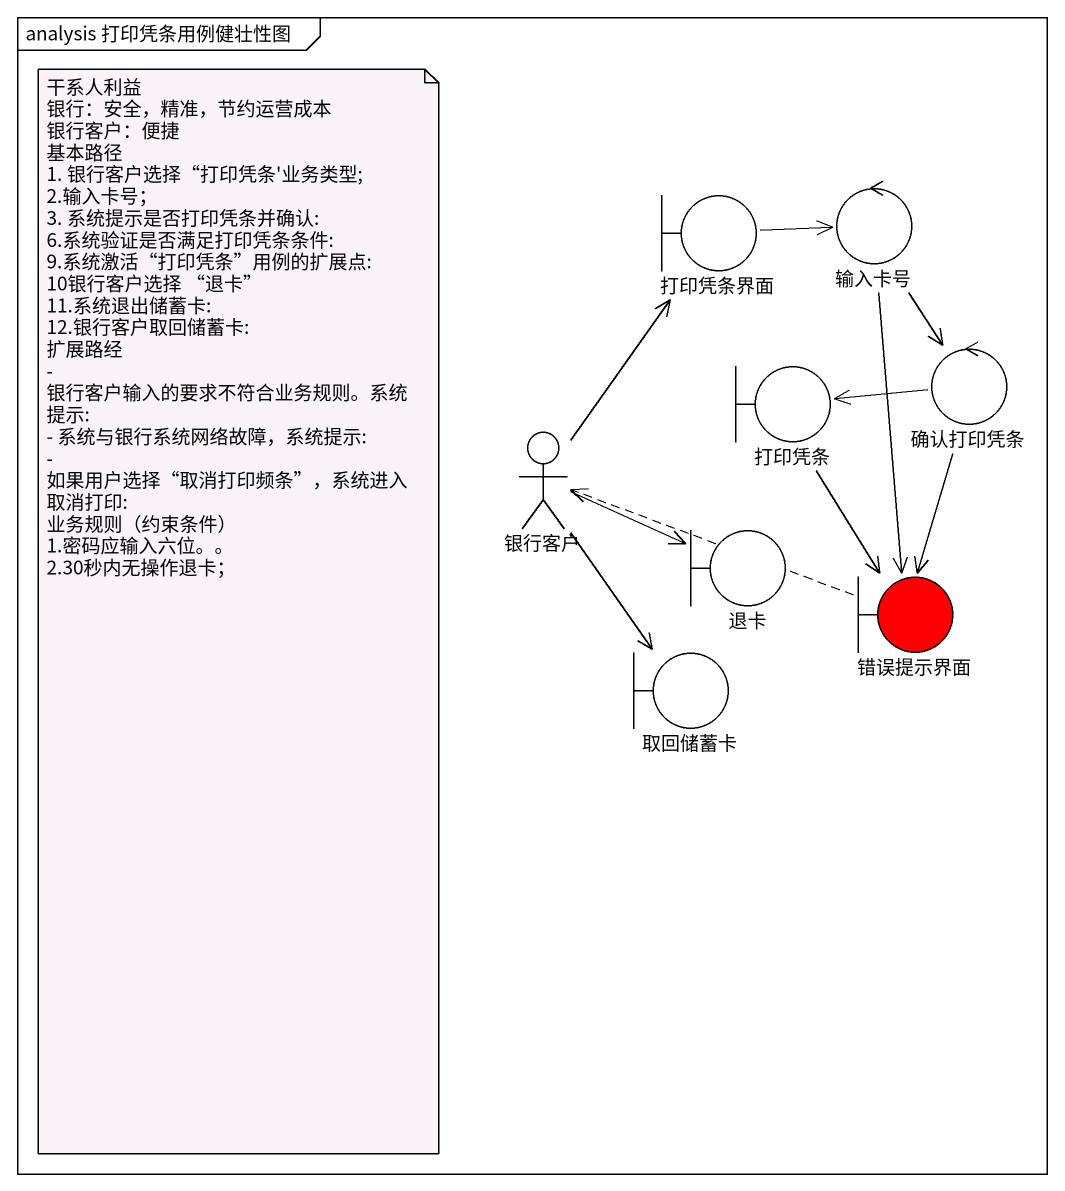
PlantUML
@startuml
mainframe analysis 打印凭条用例健壮性图
boundary 打印凭条界面
control 输入卡号
control 确认打印凭条
actor 银行客户
boundary 打印凭条
boundary 退卡
boundary 错误提示界面 #FF0000
boundary 取回储蓄卡
打印凭条界面 -right-> 输入卡号
输入卡号 --> 确认打印凭条
输入卡号 --> 错误提示界面
确认打印凭条 -left-> 打印凭条
确认打印凭条 --> 错误提示界面
银行客户 -up-> 打印凭条界面
银行客户 -right-> 退卡
银行客户 --> 取回储蓄卡
打印凭条 --> 错误提示界面
错误提示界面 .left.> 银行客户
note as N1
  干系人利益
  银行：安全，精准，节约运营成本
  银行客户：便捷
  基本路径
  1. 银行客户选择“打印凭条'业务类型;
  2.输入卡号；
  3. 系统提示是否打印凭条并确认:
  6.系统验证是否满足打印凭条条件:
  9.系统激活“打印凭条”用例的扩展点:
  10银行客户选择 “退卡”
  11.系统退出储蓄卡:
  12.银行客户取回储蓄卡:
  扩展路经
  - 银行客户输入的要求不符合业务规则。系统提示:
  - 系统与银行系统网络故障，系统提示:
  - 如果用户选择“取消打印频条”，系统进入取消打印:
  业务规则（约束条件）
  1.密码应输入六位。。
  2.30秒内无操作退卡；
end note
@enduml
